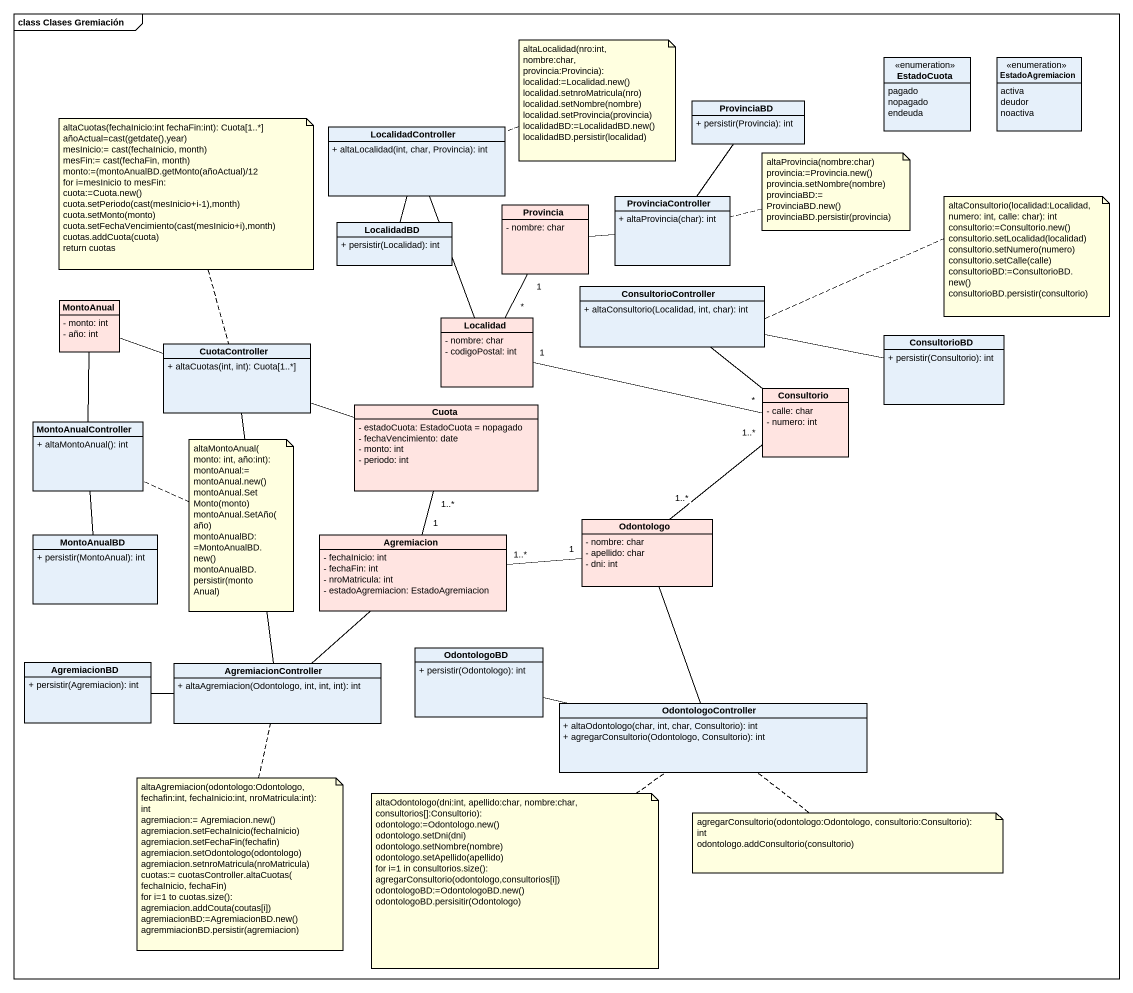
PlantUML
@startuml
mainframe class Clases Gremiación
hide circle
hide empty members
skinparam classAttributeIconSize 0
enum EstadoCuota {
  pagado
  nopagado
  endeuda
}
enum EstadoAgremiacion {
  activa
  deudor
  noactiva
}
class LocalidadController {
  + altaLocalidad(int, char, Provincia): int
}
class ProvinciaBD {
  + persistir(Provincia): int
}
class Provincia #FFE4E1 {
  - nombre: char
}
class ProvinciaController {
  + altaProvincia(char): int
}
class LocalidadBD {
  + persistir(Localidad): int
}
class MontoAnual #FFE4E1 {
  - monto: int
  - año: int
}
class Localidad #FFE4E1 {
  - nombre: char
  - codigoPostal: int
}
class ConsultorioController {
  + altaConsultorio(Localidad, int, char): int
}
class CuotaController {
  + altaCuotas(int, int): Cuota[1..*]
}
class ConsultorioBD {
  + persistir(Consultorio): int
}
class Consultorio #FFE4E1 {
  - calle: char
  - numero: int
}
class MontoAnualController {
  + altaMontoAnual(): int
}
class Cuota #FFE4E1 {
  - estadoCuota: EstadoCuota = nopagado
  - fechaVencimiento: date
  - monto: int
  - periodo: int
}
class Odontologo #FFE4E1 {
  - nombre: char
  - apellido: char
  - dni: int
}
class MontoAnualBD {
  + persistir(MontoAnual): int
}
class Agremiacion #FFE4E1 {
  - fechaInicio: int
  - fechaFin: int
  - nroMatricula: int
  - estadoAgremiacion: EstadoAgremiacion
}
class AgremiacionBD {
  + persistir(Agremiacion): int
}
class AgremiacionController {
  + altaAgremiacion(Odontologo, int, int, int): int
}
class OdontologoBD {
  + persistir(Odontologo): int
}
class OdontologoController {
  + altaOdontologo(char, int, char, Consultorio): int
  + agregarConsultorio(Odontologo, Consultorio): int
}
LocalidadController -- Localidad
ProvinciaBD -- ProvinciaController
Provincia "1" -- "*" Localidad
ProvinciaController -left- Provincia
LocalidadBD -up- LocalidadController
ConsultorioController -- Consultorio
CuotaController -left- MontoAnual
CuotaController -right- Cuota
CuotaController -- AgremiacionController
ConsultorioBD -left- ConsultorioController
Consultorio "*" -left- "1" Localidad
MontoAnualController -up- MontoAnual
Cuota "1..*" -- "1" Agremiacion
Odontologo "1..*" -up- "1..*" Consultorio
Odontologo "1" -left- "1..*" Agremiacion
MontoAnualBD -up- MontoAnualController
AgremiacionBD -right- AgremiacionController
AgremiacionController -up- Agremiacion
OdontologoController -up- Odontologo
OdontologoController -left- OdontologoBD
note right of LocalidadController
  altaLocalidad(nro:int, nombre:char, provincia:Provincia):
  localidad:=Localidad.new()
  localidad.setnroMatricula(nro)
  localidad.setNombre(nombre)
  localidad.setProvincia(provincia)
  localidadBD:=LocalidadBD.new()
  localidadBD.persistir(localidad)
end note
note top of CuotaController
  altaCuotas(fechaInicio:int fechaFin:int): Cuota[1..*]
  añoActual=cast(getdate(),year)
  mesInicio:= cast(fechaInicio, month)
  mesFin:= cast(fechaFin, month)
  monto:=(montoAnualBD.getMonto(añoActual)/12
  for i=mesInicio to mesFin:
  cuota:=Cuota.new()
  cuota.setPeriodo(cast(mesInicio+i-1),month)
  cuota.setMonto(monto)
  cuota.setFechaVencimiento(cast(mesInicio+i),month)
  cuotas.addCuota(cuota)
  return cuotas
end note
note right of ProvinciaController
  altaProvincia(nombre:char)
  provincia:=Provincia.new()
  provincia.setNombre(nombre)
  provinciaBD:= ProvinciaBD.new()
  provinciaBD.persistir(provincia)
end note
note right of ConsultorioController
  altaConsultorio(localidad:Localidad, numero: int, calle: char): int
  consultorio:=Consultorio.new()
  consultorio.setLocalidad(localidad)
  consultorio.setNumero(numero)
  consultorio.setCalle(calle)
  consultorioBD:=ConsultorioBD.new()
  consultorioBD.persistir(consultorio)
end note
note right of MontoAnualController
  altaMontoAnual(monto: int, año:int):
  montoAnual:= montoAnual.new()
  montoAnual.SetMonto(monto)
  montoAnual.SetAño(año)
  montoAnualBD:=MontoAnualBD.new()
  montoAnualBD.persistir(montoAnual)
end note
note bottom of AgremiacionController
  altaAgremiacion(odontologo:Odontologo, fechafin:int, fechaInicio:int, nroMatricula:int): int
  agremiacion:= Agremiacion.new()
  agremiacion.setFechaInicio(fechaInicio)
  agremiacion.setFechaFin(fechafin)
  agremiacion.setOdontologo(odontologo)
  agremiacion.setnroMatricula(nroMatricula)
  cuotas:= cuotasController.altaCuotas( fechaInicio, fechaFin)
  for i=1 to cuotas.size():
  agremiacion.addCouta(coutas[i])
  agremiacionBD:=AgremiacionBD.new()
  agremmiacionBD.persistir(agremiacion)
end note
note bottom of OdontologoController
  altaOdontologo(dni:int, apellido:char, nombre:char, consultorios[]:Consultorio):
  odontologo:=Odontologo.new()
  odontologo.setDni(dni)
  odontologo.setNombre(nombre)
  odontologo.setApellido(apellido)
  for i=1 in consultorios.size():
  agregarConsultorio(odontologo,consultorios[i])
  odontologoBD:=OdontologoBD.new()
  odontologoBD.persisitir(Odontologo)
end note
note bottom of OdontologoController
  agregarConsultorio(odontologo:Odontologo, consultorio:Consultorio): int
  odontologo.addConsultorio(consultorio)
end note
@enduml
